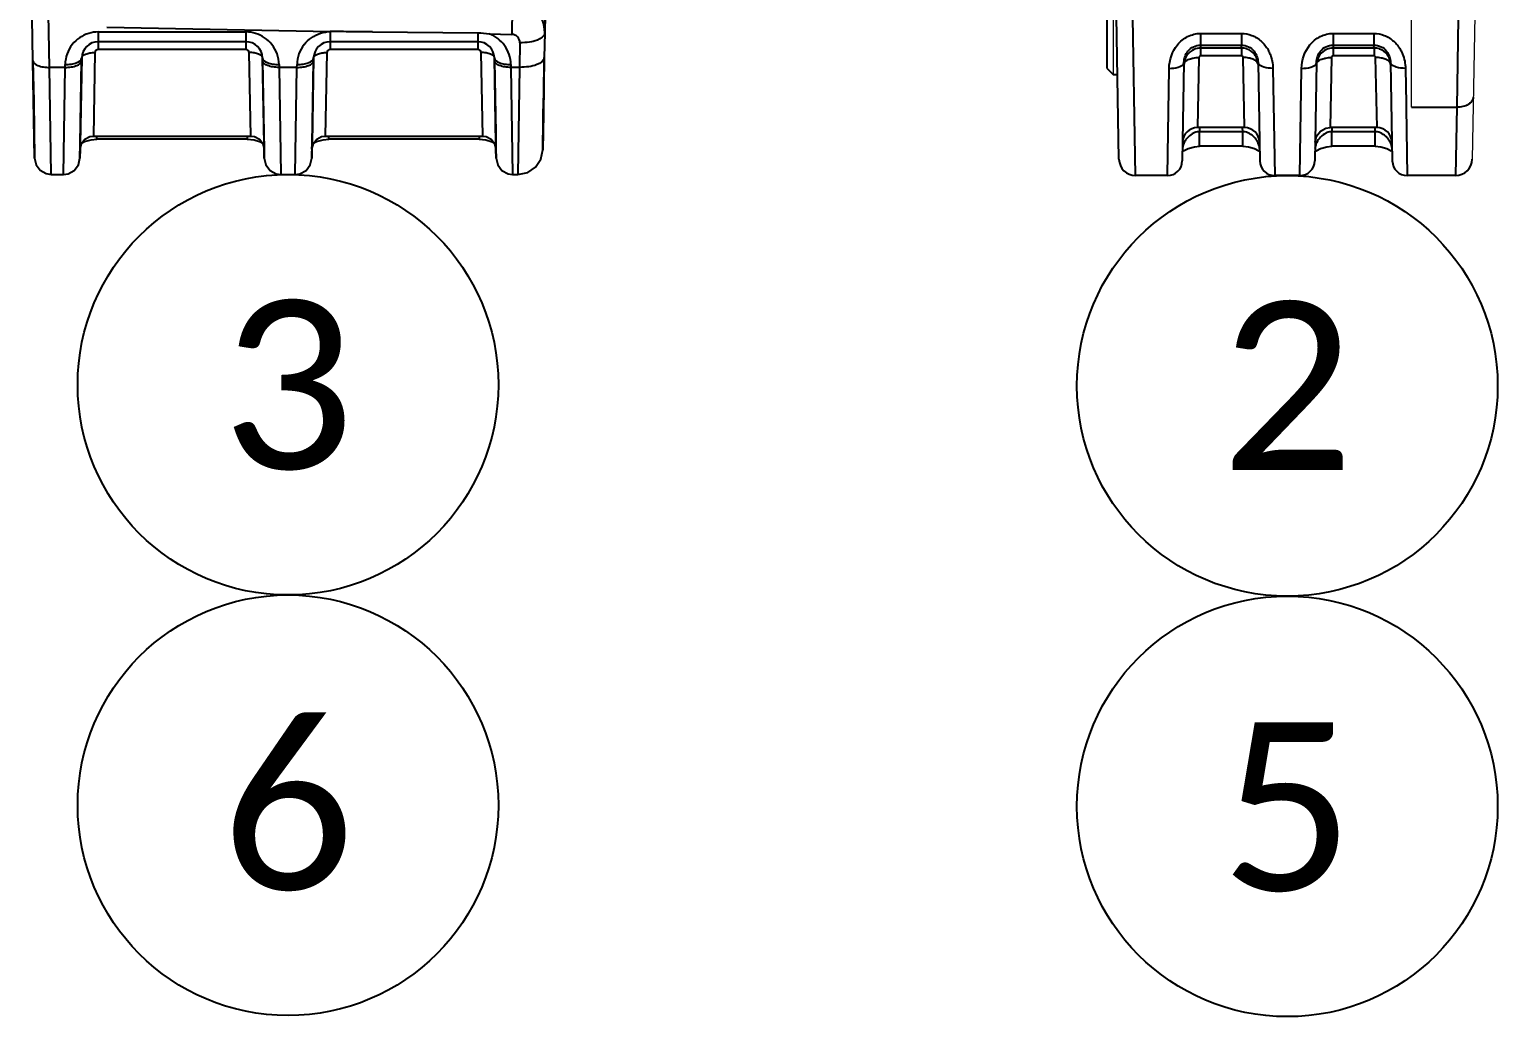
# Model space of a CAD drawing. Header units: inches. Extents: x 0 to 316, y -1 to 150.
# Drawn here: x 182.858 to 184.603, y 71.374 to 72.548 of the extents above; entities that cross this region are included whole.
import ezdxf
from ezdxf.enums import TextEntityAlignment as Align

# ---------------------------------------------------------------- set-up
doc = ezdxf.new("R2010")
doc.units = ezdxf.units.IN
doc.header["$MEASUREMENT"] = 0
doc.linetypes.add('DASHED', pattern=[0.75, 0.5, -0.25])
doc.linetypes.add('HIDDEN2', pattern=[0.1875, 0.125, -0.0625])
doc.styles.add('Calibri', font='calibri.ttf')

# ---------------------------------------------------------------- blocks, each defined once
blk = doc.blocks.new('AB 5069-L320ERM')
at = {"color": 7, "linetype": 'Continuous'}
for p, q in [((2.7025, -1.9271), (2.6991, -2.1212)), ((2.2125, -2.1476), (2.2091, -1.9494)), ((2.2283, -2.1539), (2.2246, -1.9444)), ((2.6992, -2.1212), (2.6998, -2.0828)), ((2.2746, -2.1202), (2.415, -2.1202)), ((2.2746, -2.1202), (2.2746, -2.137)), ((2.2828, -2.1158), (2.4954, -2.1198)), ((2.415, -2.1202), (2.415, -2.137)), ((2.4951, -2.1199), (2.4951, -2.137)), ((2.5355, -2.1202), (2.6355, -2.121)), ((2.6355, -2.121), (2.6355, -2.137)), ((2.6991, -2.1212), (2.6987, -2.1445)), ((2.2746, -2.1294), (2.415, -2.1294)), ((2.4951, -2.1294), (2.6355, -2.1294)), ((2.6464, -2.1221), (2.6678, -2.1225)), ((2.6755, -2.1305), (2.6751, -2.1539)), ((2.2125, -2.1476), (2.2132, -2.1863)), ((2.2141, -2.2402), (2.2125, -2.1476)), ((2.2589, -2.1449), (2.2574, -2.2266)), ((2.2574, -2.2266), (2.2588, -2.1476)), ((2.2714, -2.1398), (2.27, -2.2192)), ((2.415, -2.137), (2.2746, -2.137)), ((2.4197, -2.2192), (2.4182, -2.1398)), ((2.4308, -2.1449), (2.4308, -2.1476)), ((2.4322, -2.2266), (2.4308, -2.1449)), ((2.4308, -2.1476), (2.432, -2.2162)), ((2.4793, -2.1449), (2.4779, -2.2266)), ((2.4779, -2.2266), (2.4793, -2.1476)), ((2.4919, -2.1398), (2.4904, -2.2192)), ((2.6355, -2.137), (2.4951, -2.137)), ((2.6401, -2.2192), (2.6386, -2.1398)), ((2.6512, -2.1449), (2.6513, -2.1476)), ((2.6526, -2.2266), (2.6512, -2.1449)), ((2.6513, -2.1476), (2.6525, -2.2162)), ((2.6987, -2.1445), (2.6978, -2.1984)), ((2.6987, -2.1445), (2.6979, -2.1922)), ((2.6981, -2.1813), (2.6987, -2.1445)), ((2.6981, -2.1813), (2.6987, -2.1445)), ((2.2431, -2.1539), (2.2283, -2.1539)), ((2.2299, -2.2557), (2.2283, -2.1539)), ((2.2415, -2.2557), (2.2431, -2.1539)), ((2.2431, -2.1539), (2.2431, -2.1512)), ((2.4465, -2.1512), (2.4465, -2.1539)), ((2.4635, -2.1539), (2.4465, -2.1539)), ((2.4465, -2.1539), (2.4481, -2.2557)), ((2.4619, -2.2557), (2.4635, -2.1539)), ((2.4635, -2.1539), (2.4636, -2.1512)), ((2.667, -2.1512), (2.667, -2.1539)), ((2.6751, -2.1539), (2.667, -2.1539)), ((2.667, -2.1539), (2.6686, -2.2557)), ((2.6751, -2.1539), (2.6736, -2.2557)), ((2.2132, -2.1863), (2.2141, -2.2402)), ((2.6977, -2.2042), (2.6981, -2.1813)), ((2.6977, -2.2015), (2.698, -2.1846)), ((2.698, -2.1846), (2.6981, -2.1813)), ((2.6978, -2.1984), (2.6972, -2.2325)), ((2.6972, -2.2325), (2.6977, -2.2042)), ((2.6979, -2.1922), (2.6977, -2.2015)), ((2.27, -2.2192), (2.4196, -2.2192)), ((2.2733, -2.2223), (2.2733, -2.2192)), ((2.4163, -2.2192), (2.4163, -2.2223)), ((2.432, -2.2162), (2.4323, -2.2315)), ((2.4904, -2.2192), (2.6401, -2.2192)), ((2.4937, -2.2223), (2.4937, -2.2192)), ((2.6368, -2.2192), (2.6368, -2.2223)), ((2.6525, -2.2162), (2.6527, -2.2315)), ((2.2572, -2.2403), (2.2574, -2.2266)), ((2.2574, -2.2316), (2.2572, -2.2403)), ((2.2574, -2.2316), (2.2586, -2.2264)), ((2.2574, -2.2266), (2.2574, -2.2316)), ((2.2574, -2.2316), (2.2575, -2.2266)), ((2.4163, -2.2223), (2.2733, -2.2223)), ((2.4322, -2.2266), (2.4322, -2.2316)), ((2.4322, -2.2316), (2.4322, -2.2266)), ((2.4324, -2.2403), (2.4322, -2.2316)), ((2.4323, -2.2315), (2.4324, -2.2403)), ((2.4777, -2.2403), (2.4779, -2.2266)), ((2.4778, -2.2316), (2.4777, -2.2403)), ((2.4778, -2.2316), (2.4791, -2.2264)), ((2.4779, -2.2266), (2.4778, -2.2316)), ((2.4778, -2.2316), (2.4779, -2.2266)), ((2.6368, -2.2223), (2.4937, -2.2223)), ((2.6526, -2.2266), (2.6527, -2.2316)), ((2.6527, -2.2316), (2.6526, -2.2266)), ((2.6527, -2.2315), (2.6529, -2.2403)), ((2.6529, -2.2403), (2.6527, -2.2316)), ((2.2299, -2.2557), (2.2415, -2.2557)), ((2.4481, -2.2557), (2.4619, -2.2557)), ((2.6686, -2.2557), (2.6736, -2.2557))]:
    blk.add_line(p, q, dxfattribs=at)
for points in [[(2.2586, -2.2264), (2.2618, -2.2222), (2.2666, -2.2197), (2.27, -2.2192)], [(2.4197, -2.2192), (2.423, -2.2197), (2.4278, -2.2222)], [(2.4791, -2.2264), (2.4823, -2.2222), (2.487, -2.2197), (2.4904, -2.2192)], [(2.6401, -2.2192), (2.6435, -2.2197), (2.6482, -2.2222)], [(2.2592, -2.2256), (2.2616, -2.2243), (2.2679, -2.2227), (2.2733, -2.2223)], [(2.4163, -2.2223), (2.4227, -2.2229), (2.4288, -2.2247), (2.4304, -2.2256)], [(2.4278, -2.2222), (2.431, -2.2264), (2.4322, -2.2316)], [(2.4797, -2.2256), (2.4821, -2.2243), (2.4884, -2.2227), (2.4937, -2.2223)], [(2.6368, -2.2223), (2.6431, -2.2229), (2.6492, -2.2247), (2.6509, -2.2256)], [(2.6482, -2.2222), (2.6515, -2.2264), (2.6527, -2.2316)], [(2.6736, -2.2557), (2.6831, -2.2538), (2.6904, -2.2487), (2.6953, -2.2413), (2.6972, -2.2325)], [(2.2141, -2.2403), (2.2156, -2.2466), (2.2194, -2.2518), (2.225, -2.255), (2.2299, -2.2557)], [(2.2415, -2.2557), (2.2459, -2.2551), (2.2517, -2.252), (2.2557, -2.2467), (2.2572, -2.2403)], [(2.4324, -2.2403), (2.4339, -2.2467), (2.4379, -2.252), (2.4437, -2.2551), (2.4481, -2.2557)], [(2.4619, -2.2557), (2.4664, -2.2551), (2.4722, -2.252), (2.4762, -2.2467), (2.4777, -2.2403)], [(2.6529, -2.2403), (2.6544, -2.2467), (2.6584, -2.252), (2.6642, -2.2551), (2.6686, -2.2557)]]:
    blk.add_lwpolyline(points, dxfattribs=at)
for centre, radius, start, end in [((2.6676, -2.1206), 0.0315, 359, 88.9979), ((2.6676, -2.1206), 0.0315, 359, 89.0004), ((2.2746, -2.1517), 0.0315, 106.7894, 141.7317), ((2.2746, -2.152), 0.0318, 90.0875, 106.6766), ((2.415, -2.152), 0.0318, 73.2865, 89.912), ((2.415, -2.1517), 0.0315, 38.2122, 73.1954), ((2.2746, -2.1517), 0.0315, 141.7473, 179.0072), ((2.2746, -2.1452), 0.0157, 90.0029, 179), ((2.415, -2.1452), 0.0157, 1, 89.997), ((2.415, -2.1517), 0.0315, 0.9924, 38.2212), ((2.4951, -2.1517), 0.0315, 141.7818, 178.9727), ((2.4951, -2.1452), 0.0157, 90.0029, 179), ((2.6355, -2.1452), 0.0157, 1, 89.997), ((2.6355, -2.1517), 0.0315, 36.3804, 69.7525), ((2.6355, -2.1517), 0.0315, 0.999, 36.3688), ((2.6676, -2.1304), 0.00788, 359.01, 88.994)]:
    blk.add_arc(centre, radius, start, end, dxfattribs=at)
for points, knots in [([(2.6682, -2.0891), (2.6682, -2.0891), (2.6681, -2.0895), (2.6682, -2.0899), (2.6682, -2.0909), (2.6682, -2.0921), (2.6682, -2.0937), (2.6682, -2.0963), (2.6681, -2.1002), (2.6681, -2.1054), (2.6679, -2.1129), (2.6678, -2.1187), (2.6678, -2.1225)], [0, 0, 0, 0, 0.005581, 0.022025, 0.049077, 0.086424, 0.133432, 0.189326, 0.324397, 0.483118, 0.655779, 1, 1, 1, 1]), ([(2.4703, -2.1322), (2.4723, -2.1297), (2.477, -2.1252), (2.4829, -2.1226), (2.486, -2.1215)], [0, 0, 0, 0, 0.493435, 1, 1, 1, 1]), ([(2.5355, -2.1202), (2.5287, -2.1202), (2.5153, -2.1202), (2.5018, -2.1197), (2.4951, -2.1197)], [0, 0, 0, 0, 0.500016, 1, 1, 1, 1]), ([(2.6991, -2.1212), (2.699, -2.1244), (2.6924, -2.1284), (2.6843, -2.1301), (2.6785, -2.1306), (2.6755, -2.1305)], [0, 0, 0, 0, 0.364701, 0.661245, 1, 1, 1, 1]), ([(2.2125, -2.1476), (2.2126, -2.1498), (2.217, -2.1524), (2.2224, -2.1536), (2.2263, -2.1539), (2.2283, -2.1539)], [0, 0, 0, 0, 0.364664, 0.661677, 1, 1, 1, 1]), ([(2.2431, -2.1512), (2.2451, -2.1512), (2.249, -2.1509), (2.2544, -2.1497), (2.2588, -2.1471), (2.2589, -2.1449)], [0, 0, 0, 0, 0.338755, 0.635299, 1, 1, 1, 1]), ([(2.2431, -2.1539), (2.2451, -2.1539), (2.2489, -2.1536), (2.2544, -2.1524), (2.2588, -2.1498), (2.2588, -2.1476)], [0, 0, 0, 0, 0.338323, 0.635336, 1, 1, 1, 1]), ([(2.2589, -2.1449), (2.2589, -2.1432), (2.2624, -2.141), (2.2668, -2.1401), (2.2698, -2.1398), (2.2714, -2.1398)], [0, 0, 0, 0, 0.366673, 0.662935, 1, 1, 1, 1]), ([(2.2746, -2.137), (2.2738, -2.137), (2.2722, -2.1376), (2.2715, -2.1391), (2.2714, -2.1398)], [0, 0, 0, 0, 0.516421, 1, 1, 1, 1]), ([(2.4182, -2.1398), (2.4181, -2.1391), (2.4174, -2.1376), (2.4158, -2.137), (2.415, -2.137)], [0, 0, 0, 0, 0.483104, 1, 1, 1, 1]), ([(2.4308, -2.1449), (2.4307, -2.1432), (2.4272, -2.141), (2.4228, -2.1401), (2.4198, -2.1398), (2.4182, -2.1398)], [0, 0, 0, 0, 0.366672, 0.662934, 1, 1, 1, 1]), ([(2.4308, -2.1449), (2.4308, -2.1471), (2.4352, -2.1497), (2.4406, -2.1509), (2.4445, -2.1512), (2.4465, -2.1512)], [0, 0, 0, 0, 0.364701, 0.661245, 1, 1, 1, 1]), ([(2.4465, -2.1539), (2.4445, -2.1539), (2.4407, -2.1536), (2.4352, -2.1524), (2.4308, -2.1498), (2.4308, -2.1476)], [0, 0, 0, 0, 0.338323, 0.635336, 1, 1, 1, 1]), ([(2.4635, -2.1539), (2.4655, -2.1539), (2.4694, -2.1536), (2.4748, -2.1524), (2.4792, -2.1498), (2.4793, -2.1476)], [0, 0, 0, 0, 0.338323, 0.635336, 1, 1, 1, 1]), ([(2.4636, -2.1512), (2.4656, -2.1512), (2.4694, -2.1509), (2.4749, -2.1497), (2.4793, -2.1471), (2.4793, -2.1449)], [0, 0, 0, 0, 0.338755, 0.635299, 1, 1, 1, 1]), ([(2.4793, -2.1449), (2.4794, -2.1432), (2.4829, -2.141), (2.4872, -2.1401), (2.4903, -2.1398), (2.4919, -2.1398)], [0, 0, 0, 0, 0.366673, 0.662935, 1, 1, 1, 1]), ([(2.4951, -2.137), (2.4943, -2.137), (2.4927, -2.1376), (2.4919, -2.1391), (2.4919, -2.1398)], [0, 0, 0, 0, 0.516421, 1, 1, 1, 1]), ([(2.6386, -2.1398), (2.6386, -2.1391), (2.6379, -2.1376), (2.6363, -2.137), (2.6355, -2.137)], [0, 0, 0, 0, 0.483104, 1, 1, 1, 1]), ([(2.6512, -2.1449), (2.6512, -2.1432), (2.6477, -2.141), (2.6433, -2.1401), (2.6402, -2.1398), (2.6386, -2.1398)], [0, 0, 0, 0, 0.366672, 0.662934, 1, 1, 1, 1]), ([(2.6512, -2.1449), (2.6513, -2.1471), (2.6557, -2.1497), (2.6611, -2.1509), (2.665, -2.1512), (2.667, -2.1512)], [0, 0, 0, 0, 0.364701, 0.661245, 1, 1, 1, 1]), ([(2.667, -2.1539), (2.665, -2.1539), (2.6612, -2.1536), (2.6557, -2.1524), (2.6513, -2.1498), (2.6513, -2.1476)], [0, 0, 0, 0, 0.338323, 0.635336, 1, 1, 1, 1]), ([(2.6987, -2.1445), (2.6986, -2.1478), (2.692, -2.1517), (2.6839, -2.1535), (2.6781, -2.1539), (2.6751, -2.1539)], [0, 0, 0, 0, 0.364701, 0.661244, 1, 1, 1, 1])]:
    blk.add_open_spline(points, degree=3, knots=knots, dxfattribs=at)
for points in [[(2.486, -2.1215), (2.489, -2.1205), (2.4922, -2.1198), (2.4954, -2.1198)], [(2.6355, -2.121), (2.6391, -2.121), (2.6428, -2.1214), (2.6464, -2.1221)]]:
    blk.add_open_spline(points, degree=3, dxfattribs=at)
blk = doc.blocks.new('AB 5069-Module Base')
at = {"color": 7, "linetype": 'Continuous', "lineweight": 0}
for p, q in [((0.5315, -2.7444), (0.5315, 1.261)), ((0.1772, -2.706), (0.1772, -2.3917)), ((0.6099, -2.4453), (0.6036, -2.8062))]:
    blk.add_line(p, q, dxfattribs=at)
at = {"color": 7, "linetype": 'Continuous'}
for p, q in [((0.5906, -2.4334), (0.5852, -2.7444)), ((0.1693, -2.5201), (0.1693, -2.698)), ((0.1838, -2.8062), (0.1801, -2.5943)), ((0.2035, -2.8256), (0.2001, -2.6143)), ((0.2808, -2.6566), (0.3294, -2.6566)), ((0.2808, -2.6566), (0.2808, -2.6704)), ((0.3294, -2.6566), (0.3294, -2.6704)), ((0.4383, -2.6566), (0.4869, -2.6566)), ((0.4383, -2.6566), (0.4383, -2.6704)), ((0.4869, -2.6566), (0.4869, -2.6704)), ((0.2788, -2.6852), (0.2772, -2.7685)), ((0.2808, -2.6704), (0.3294, -2.6704)), ((0.2808, -2.6704), (0.2808, -2.674)), ((0.3295, -2.674), (0.2808, -2.674)), ((0.2808, -2.674), (0.2808, -2.6834)), ((0.3295, -2.6834), (0.2808, -2.6834)), ((0.3295, -2.674), (0.3294, -2.6704)), ((0.3295, -2.674), (0.3295, -2.6834)), ((0.3331, -2.7685), (0.3314, -2.6852)), ((0.4363, -2.6852), (0.4347, -2.7685)), ((0.4383, -2.6704), (0.4382, -2.674)), ((0.487, -2.674), (0.4382, -2.674)), ((0.4382, -2.674), (0.4382, -2.6834)), ((0.487, -2.6834), (0.4382, -2.6834)), ((0.4383, -2.6704), (0.4869, -2.6704)), ((0.487, -2.674), (0.4869, -2.6704)), ((0.487, -2.674), (0.487, -2.6834)), ((0.4905, -2.7685), (0.4889, -2.6852)), ((0.1693, -2.698), (0.1772, -2.706)), ((0.2414, -2.8256), (0.2434, -2.6981)), ((0.2611, -2.6911), (0.2591, -2.8081)), ((0.3491, -2.6911), (0.3512, -2.8082)), ((0.3668, -2.6981), (0.3689, -2.8256)), ((0.3988, -2.8256), (0.4009, -2.6981)), ((0.4186, -2.6911), (0.4166, -2.8081)), ((0.5066, -2.6911), (0.5086, -2.8082)), ((0.5243, -2.6981), (0.525, -2.7397)), ((0.1821, -2.706), (0.1772, -2.706)), ((0.525, -2.7397), (0.5251, -2.7449)), ((0.5251, -2.7449), (0.5264, -2.8256)), ((0.5315, -2.7444), (0.5852, -2.7444)), ((0.5852, -2.7444), (0.5839, -2.8256)), ((0.333, -2.7685), (0.2772, -2.7685)), ((0.2795, -2.7684), (0.2794, -2.7734)), ((0.3309, -2.7734), (0.2794, -2.7734)), ((0.2794, -2.7908), (0.2794, -2.7734)), ((0.3309, -2.7734), (0.3308, -2.7684)), ((0.3309, -2.7908), (0.3309, -2.7734)), ((0.4905, -2.7685), (0.4347, -2.7685)), ((0.4369, -2.7684), (0.4368, -2.7734)), ((0.4884, -2.7734), (0.4368, -2.7734)), ((0.4368, -2.7908), (0.4368, -2.7734)), ((0.4884, -2.7734), (0.4883, -2.7684)), ((0.4884, -2.7908), (0.4884, -2.7734)), ((0.266, -2.7932), (0.2734, -2.7913)), ((0.2734, -2.7913), (0.2794, -2.7908)), ((0.3309, -2.7908), (0.2794, -2.7908)), ((0.3309, -2.7908), (0.3378, -2.7914)), ((0.3378, -2.7914), (0.3448, -2.7935)), ((0.4235, -2.7932), (0.4309, -2.7913)), ((0.4309, -2.7913), (0.4368, -2.7908)), ((0.4884, -2.7908), (0.4368, -2.7908)), ((0.4884, -2.7908), (0.4952, -2.7914)), ((0.4952, -2.7914), (0.5022, -2.7935)), ((0.3448, -2.7935), (0.3499, -2.7962)), ((0.3499, -2.7962), (0.351, -2.797)), ((0.5022, -2.7935), (0.5074, -2.7962)), ((0.5074, -2.7962), (0.5084, -2.797)), ((0.2414, -2.8256), (0.2035, -2.8256)), ((0.3989, -2.8256), (0.3689, -2.8256)), ((0.5839, -2.8256), (0.5263, -2.8256))]:
    blk.add_line(p, q, dxfattribs=at)
for points in [[(0.4169, -2.7859), (0.4187, -2.7786), (0.4232, -2.7727), (0.4298, -2.7692), (0.4347, -2.7685)], [(0.2593, -2.7971), (0.2606, -2.796), (0.266, -2.7932)], [(0.4168, -2.7971), (0.418, -2.796), (0.4235, -2.7932)]]:
    blk.add_lwpolyline(points, dxfattribs=at)
for centre, radius, start, end in [((0.3295, -2.6938), 0.0198, 71.2467, 89.9447), ((0.3294, -2.6938), 0.0198, 25.2523, 36.4227), ((0.4869, -2.6938), 0.0198, 71.2467, 89.9447), ((0.4869, -2.6938), 0.0198, 25.2523, 36.4227), ((0.2808, -2.6938), 0.0197, 172.2954, 178.9826), ((0.4382, -2.6938), 0.0197, 172.2954, 178.9826), ((0.2772, -2.7862), 0.0177, 90, 179), ((0.3306, -2.7887), 0.0153, 83.8451, 89.0763), ((0.3305, -2.7901), 0.0167, 73.1888, 83.8065), ((0.3331, -2.7862), 0.0177, 1.0214, 90), ((0.4881, -2.7887), 0.0153, 83.845, 89.0763), ((0.4879, -2.7901), 0.0167, 73.1888, 83.8064), ((0.4905, -2.7862), 0.0177, 1.0174, 90), ((0.3253, -2.7984), 0.0266, 34.4738, 46.0061), ((0.4828, -2.7984), 0.0266, 34.4738, 46.0061), ((0.2035, -2.8059), 0.0197, 181, 270), ((0.2414, -2.8079), 0.0177, 270, 359), ((0.3689, -2.8079), 0.0177, 181, 270), ((0.3988, -2.8079), 0.0177, 270, 359), ((0.5264, -2.8079), 0.0177, 181, 270), ((0.5839, -2.8059), 0.0197, 270, 359)]:
    blk.add_arc(centre, radius, start, end, dxfattribs=at)
for points, knots in [([(0.2434, -2.6981), (0.2436, -2.6882), (0.2488, -2.6725), (0.2649, -2.6592), (0.2756, -2.6566), (0.2808, -2.6566)], [0, 0, 0, 0, 0.484719, 0.740812, 1, 1, 1, 1]), ([(0.3417, -2.6589), (0.3458, -2.6605), (0.3534, -2.6653), (0.3588, -2.6723), (0.361, -2.676)], [0, 0, 0, 0, 0.504417, 1, 1, 1, 1]), ([(0.4009, -2.6981), (0.401, -2.6882), (0.4063, -2.6725), (0.4224, -2.6592), (0.433, -2.6566), (0.4383, -2.6566)], [0, 0, 0, 0, 0.484719, 0.740812, 1, 1, 1, 1]), ([(0.4992, -2.6589), (0.5033, -2.6605), (0.5108, -2.6653), (0.5163, -2.6723), (0.5184, -2.676)], [0, 0, 0, 0, 0.504417, 1, 1, 1, 1]), ([(0.2611, -2.6911), (0.2612, -2.6863), (0.2638, -2.6785), (0.2721, -2.6718), (0.2779, -2.6704), (0.2808, -2.6704)], [0, 0, 0, 0, 0.455239, 0.720173, 1, 1, 1, 1]), ([(0.2635, -2.6892), (0.2639, -2.6889), (0.2659, -2.6876), (0.2682, -2.6867), (0.27, -2.6863)], [0, 0, 0, 0, 0.219297, 1, 1, 1, 1]), ([(0.27, -2.6863), (0.2707, -2.6861), (0.2736, -2.6854), (0.2765, -2.6852), (0.2788, -2.6852)], [0, 0, 0, 0, 0.239434, 1, 1, 1, 1]), ([(0.2808, -2.6834), (0.2803, -2.6834), (0.2792, -2.6838), (0.2788, -2.6848), (0.2788, -2.6852)], [0, 0, 0, 0, 0.52176, 1, 1, 1, 1]), ([(0.3294, -2.6704), (0.3323, -2.6704), (0.3381, -2.6718), (0.3464, -2.6785), (0.349, -2.6863), (0.3491, -2.6911)], [0, 0, 0, 0, 0.279908, 0.545019, 1, 1, 1, 1]), ([(0.3314, -2.6852), (0.3314, -2.6848), (0.331, -2.6838), (0.33, -2.6834), (0.3295, -2.6834)], [0, 0, 0, 0, 0.479228, 1, 1, 1, 1]), ([(0.3403, -2.6863), (0.3396, -2.6861), (0.3367, -2.6854), (0.3337, -2.6852), (0.3314, -2.6852)], [0, 0, 0, 0, 0.239432, 1, 1, 1, 1]), ([(0.3467, -2.6892), (0.3463, -2.6889), (0.3443, -2.6876), (0.3421, -2.6867), (0.3403, -2.6863)], [0, 0, 0, 0, 0.219296, 1, 1, 1, 1]), ([(0.361, -2.676), (0.3619, -2.6777), (0.3652, -2.6846), (0.3667, -2.6924), (0.3668, -2.6981)], [0, 0, 0, 0, 0.256142, 1, 1, 1, 1]), ([(0.4186, -2.6911), (0.4187, -2.6863), (0.4213, -2.6785), (0.4296, -2.6718), (0.4354, -2.6704), (0.4383, -2.6704)], [0, 0, 0, 0, 0.455239, 0.720173, 1, 1, 1, 1]), ([(0.421, -2.6892), (0.4214, -2.6889), (0.4234, -2.6876), (0.4257, -2.6867), (0.4275, -2.6863)], [0, 0, 0, 0, 0.219298, 1, 1, 1, 1]), ([(0.4275, -2.6863), (0.4281, -2.6861), (0.431, -2.6854), (0.434, -2.6852), (0.4363, -2.6852)], [0, 0, 0, 0, 0.239434, 1, 1, 1, 1]), ([(0.4382, -2.6834), (0.4377, -2.6834), (0.4367, -2.6838), (0.4363, -2.6848), (0.4363, -2.6852)], [0, 0, 0, 0, 0.52176, 1, 1, 1, 1]), ([(0.4869, -2.6704), (0.4898, -2.6704), (0.4956, -2.6718), (0.5039, -2.6785), (0.5065, -2.6863), (0.5066, -2.6911)], [0, 0, 0, 0, 0.279908, 0.545019, 1, 1, 1, 1]), ([(0.4889, -2.6852), (0.4889, -2.6848), (0.4885, -2.6838), (0.4875, -2.6834), (0.487, -2.6834)], [0, 0, 0, 0, 0.479228, 1, 1, 1, 1]), ([(0.4977, -2.6863), (0.4971, -2.6861), (0.4942, -2.6854), (0.4912, -2.6852), (0.4889, -2.6852)], [0, 0, 0, 0, 0.239432, 1, 1, 1, 1]), ([(0.5042, -2.6892), (0.5038, -2.6889), (0.5018, -2.6876), (0.4995, -2.6867), (0.4977, -2.6863)], [0, 0, 0, 0, 0.219296, 1, 1, 1, 1]), ([(0.5184, -2.676), (0.5194, -2.6777), (0.5227, -2.6846), (0.5242, -2.6924), (0.5243, -2.6981)], [0, 0, 0, 0, 0.256142, 1, 1, 1, 1]), ([(0.2434, -2.6981), (0.2471, -2.6981), (0.253, -2.6975), (0.2593, -2.6949), (0.2606, -2.6928)], [0, 0, 0, 0, 0.598422, 1, 1, 1, 1]), ([(0.2611, -2.6934), (0.2611, -2.693), (0.2614, -2.6914), (0.2625, -2.69), (0.2635, -2.6892)], [0, 0, 0, 0, 0.224041, 1, 1, 1, 1]), ([(0.3492, -2.6934), (0.3491, -2.693), (0.3489, -2.6914), (0.3477, -2.69), (0.3467, -2.6892)], [0, 0, 0, 0, 0.224044, 1, 1, 1, 1]), ([(0.3668, -2.6981), (0.3632, -2.6981), (0.3572, -2.6975), (0.3509, -2.6949), (0.3496, -2.6928)], [0, 0, 0, 0, 0.598417, 1, 1, 1, 1]), ([(0.4009, -2.6981), (0.4046, -2.6981), (0.4105, -2.6975), (0.4168, -2.6949), (0.4181, -2.6928)], [0, 0, 0, 0, 0.598422, 1, 1, 1, 1]), ([(0.4186, -2.6934), (0.4186, -2.693), (0.4188, -2.6914), (0.42, -2.69), (0.421, -2.6892)], [0, 0, 0, 0, 0.224041, 1, 1, 1, 1]), ([(0.5066, -2.6934), (0.5066, -2.693), (0.5064, -2.6914), (0.5052, -2.69), (0.5042, -2.6892)], [0, 0, 0, 0, 0.224044, 1, 1, 1, 1]), ([(0.5243, -2.6981), (0.5206, -2.6981), (0.5147, -2.6975), (0.5084, -2.6949), (0.5071, -2.6928)], [0, 0, 0, 0, 0.598417, 1, 1, 1, 1]), ([(0.6049, -2.7324), (0.6049, -2.7341), (0.6035, -2.7376), (0.5989, -2.7415), (0.5925, -2.7439), (0.5877, -2.7444), (0.5852, -2.7444)], [0, 0, 0, 0, 0.195394, 0.426355, 0.700126, 1, 1, 1, 1]), ([(0.2738, -2.7745), (0.2728, -2.7749), (0.2693, -2.7765), (0.2663, -2.7792), (0.2645, -2.7814)], [0, 0, 0, 0, 0.266407, 1, 1, 1, 1]), ([(0.3437, -2.7792), (0.3432, -2.7787), (0.3407, -2.7765), (0.3377, -2.7748), (0.3353, -2.7741)], [0, 0, 0, 0, 0.238633, 1, 1, 1, 1]), ([(0.4313, -2.7745), (0.4303, -2.7749), (0.4268, -2.7765), (0.4238, -2.7792), (0.422, -2.7814)], [0, 0, 0, 0, 0.266407, 1, 1, 1, 1]), ([(0.5012, -2.7792), (0.5007, -2.7787), (0.4982, -2.7765), (0.4952, -2.7748), (0.4928, -2.7741)], [0, 0, 0, 0, 0.238633, 1, 1, 1, 1]), ([(0.3509, -2.7934), (0.3509, -2.7929), (0.3508, -2.7912), (0.3503, -2.7894), (0.3498, -2.7882)], [0, 0, 0, 0, 0.236307, 1, 1, 1, 1]), ([(0.5084, -2.7934), (0.5084, -2.7929), (0.5082, -2.7912), (0.5078, -2.7894), (0.5073, -2.7882)], [0, 0, 0, 0, 0.236307, 1, 1, 1, 1])]:
    blk.add_open_spline(points, degree=3, knots=knots, dxfattribs=at)
for points in [[(0.3294, -2.6566), (0.3336, -2.6566), (0.3378, -2.6574), (0.3417, -2.6589)], [(0.4869, -2.6566), (0.491, -2.6566), (0.4953, -2.6574), (0.4992, -2.6589)], [(0.2651, -2.6818), (0.2631, -2.6845), (0.2617, -2.6878), (0.2613, -2.6911)], [(0.2729, -2.6757), (0.2699, -2.677), (0.2671, -2.6792), (0.2651, -2.6818)], [(0.2808, -2.674), (0.2781, -2.674), (0.2754, -2.6746), (0.2729, -2.6757)], [(0.3453, -2.682), (0.343, -2.6789), (0.3395, -2.6763), (0.3358, -2.6751)], [(0.3492, -2.6934), (0.3491, -2.6906), (0.3485, -2.6878), (0.3473, -2.6853)], [(0.4226, -2.6818), (0.4206, -2.6845), (0.4192, -2.6878), (0.4187, -2.6911)], [(0.4304, -2.6757), (0.4274, -2.677), (0.4246, -2.6792), (0.4226, -2.6818)], [(0.4382, -2.674), (0.4356, -2.674), (0.4328, -2.6746), (0.4304, -2.6757)], [(0.5028, -2.682), (0.5005, -2.6789), (0.497, -2.6763), (0.4933, -2.6751)], [(0.5066, -2.6934), (0.5066, -2.6906), (0.5059, -2.6878), (0.5048, -2.6853)], [(0.2606, -2.6928), (0.2609, -2.6923), (0.2611, -2.6917), (0.2611, -2.6911)], [(0.3496, -2.6928), (0.3493, -2.6923), (0.3491, -2.6917), (0.3491, -2.6911)], [(0.4181, -2.6928), (0.4184, -2.6923), (0.4186, -2.6917), (0.4186, -2.6911)], [(0.5071, -2.6928), (0.5068, -2.6923), (0.5066, -2.6917), (0.5066, -2.6911)], [(0.2794, -2.7734), (0.2775, -2.7734), (0.2756, -2.7738), (0.2738, -2.7745)], [(0.4368, -2.7734), (0.4349, -2.7734), (0.433, -2.7738), (0.4313, -2.7745)], [(0.2601, -2.7892), (0.2596, -2.7906), (0.2594, -2.792), (0.2593, -2.7934)], [(0.2618, -2.7853), (0.2611, -2.7865), (0.2605, -2.7879), (0.2601, -2.7892)], [(0.2645, -2.7814), (0.2635, -2.7826), (0.2626, -2.7839), (0.2618, -2.7853)], [(0.3498, -2.7882), (0.3491, -2.7865), (0.3482, -2.7848), (0.3472, -2.7833)], [(0.4176, -2.7892), (0.4171, -2.7906), (0.4168, -2.792), (0.4168, -2.7934)], [(0.4193, -2.7853), (0.4186, -2.7865), (0.418, -2.7879), (0.4176, -2.7892)], [(0.422, -2.7814), (0.421, -2.7826), (0.4201, -2.7839), (0.4193, -2.7853)], [(0.5073, -2.7882), (0.5066, -2.7865), (0.5057, -2.7848), (0.5047, -2.7833)]]:
    blk.add_open_spline(points, degree=3, dxfattribs=at)
at = {"color": 3, "linetype": 'DASHED', "style": 'Calibri'}
blk.add_attdef('PARTNUMBER', text='', height=0.0625, dxfattribs=at).set_placement((0.4338, 1.9561), align=Align.MIDDLE_CENTER)
blk = doc.blocks.new('Reference Number')
at = {"color": 6, "linetype": 'Continuous'}
blk.add_circle((0, 0), 0.125, dxfattribs=at)
at = {"color": 6, "linetype": 'Continuous', "style": 'Calibri'}
blk.add_attdef('REFERENCE_#', text='', height=0.1, dxfattribs=at).set_placement((0, 0), align=Align.MIDDLE_CENTER)

msp = doc.modelspace()

# ---------------------------------------------------------------- block references
at = {"xscale": 1.249958892269909, "yscale": 1.249958892269909, "zscale": 1.249958892269909}
msp.add_blockref('AB 5069-L320ERM', (180.09624, 75.19488), dxfattribs=at)
at = {"color": 2, "linetype": 'DASHED'}
msp.add_blockref('AB 5069-Module Base', (183.96866, 75.19952), dxfattribs=at)
at = {"color": 7, "linetype": 'HIDDEN2', "ltscale": 2, "xscale": 2, "yscale": 2, "zscale": 2}
for p, values in [((183.16493, 72.12529), {'REFERENCE_#': '3'}), ((184.35252, 72.12393), {'REFERENCE_#': '2'}), ((183.16493, 71.62529), {'REFERENCE_#': '6'}), ((184.35252, 71.62393), {'REFERENCE_#': '5'})]:
    msp.add_blockref('Reference Number', p, dxfattribs=at).add_auto_attribs(values)

doc.saveas('drawing.dxf')
